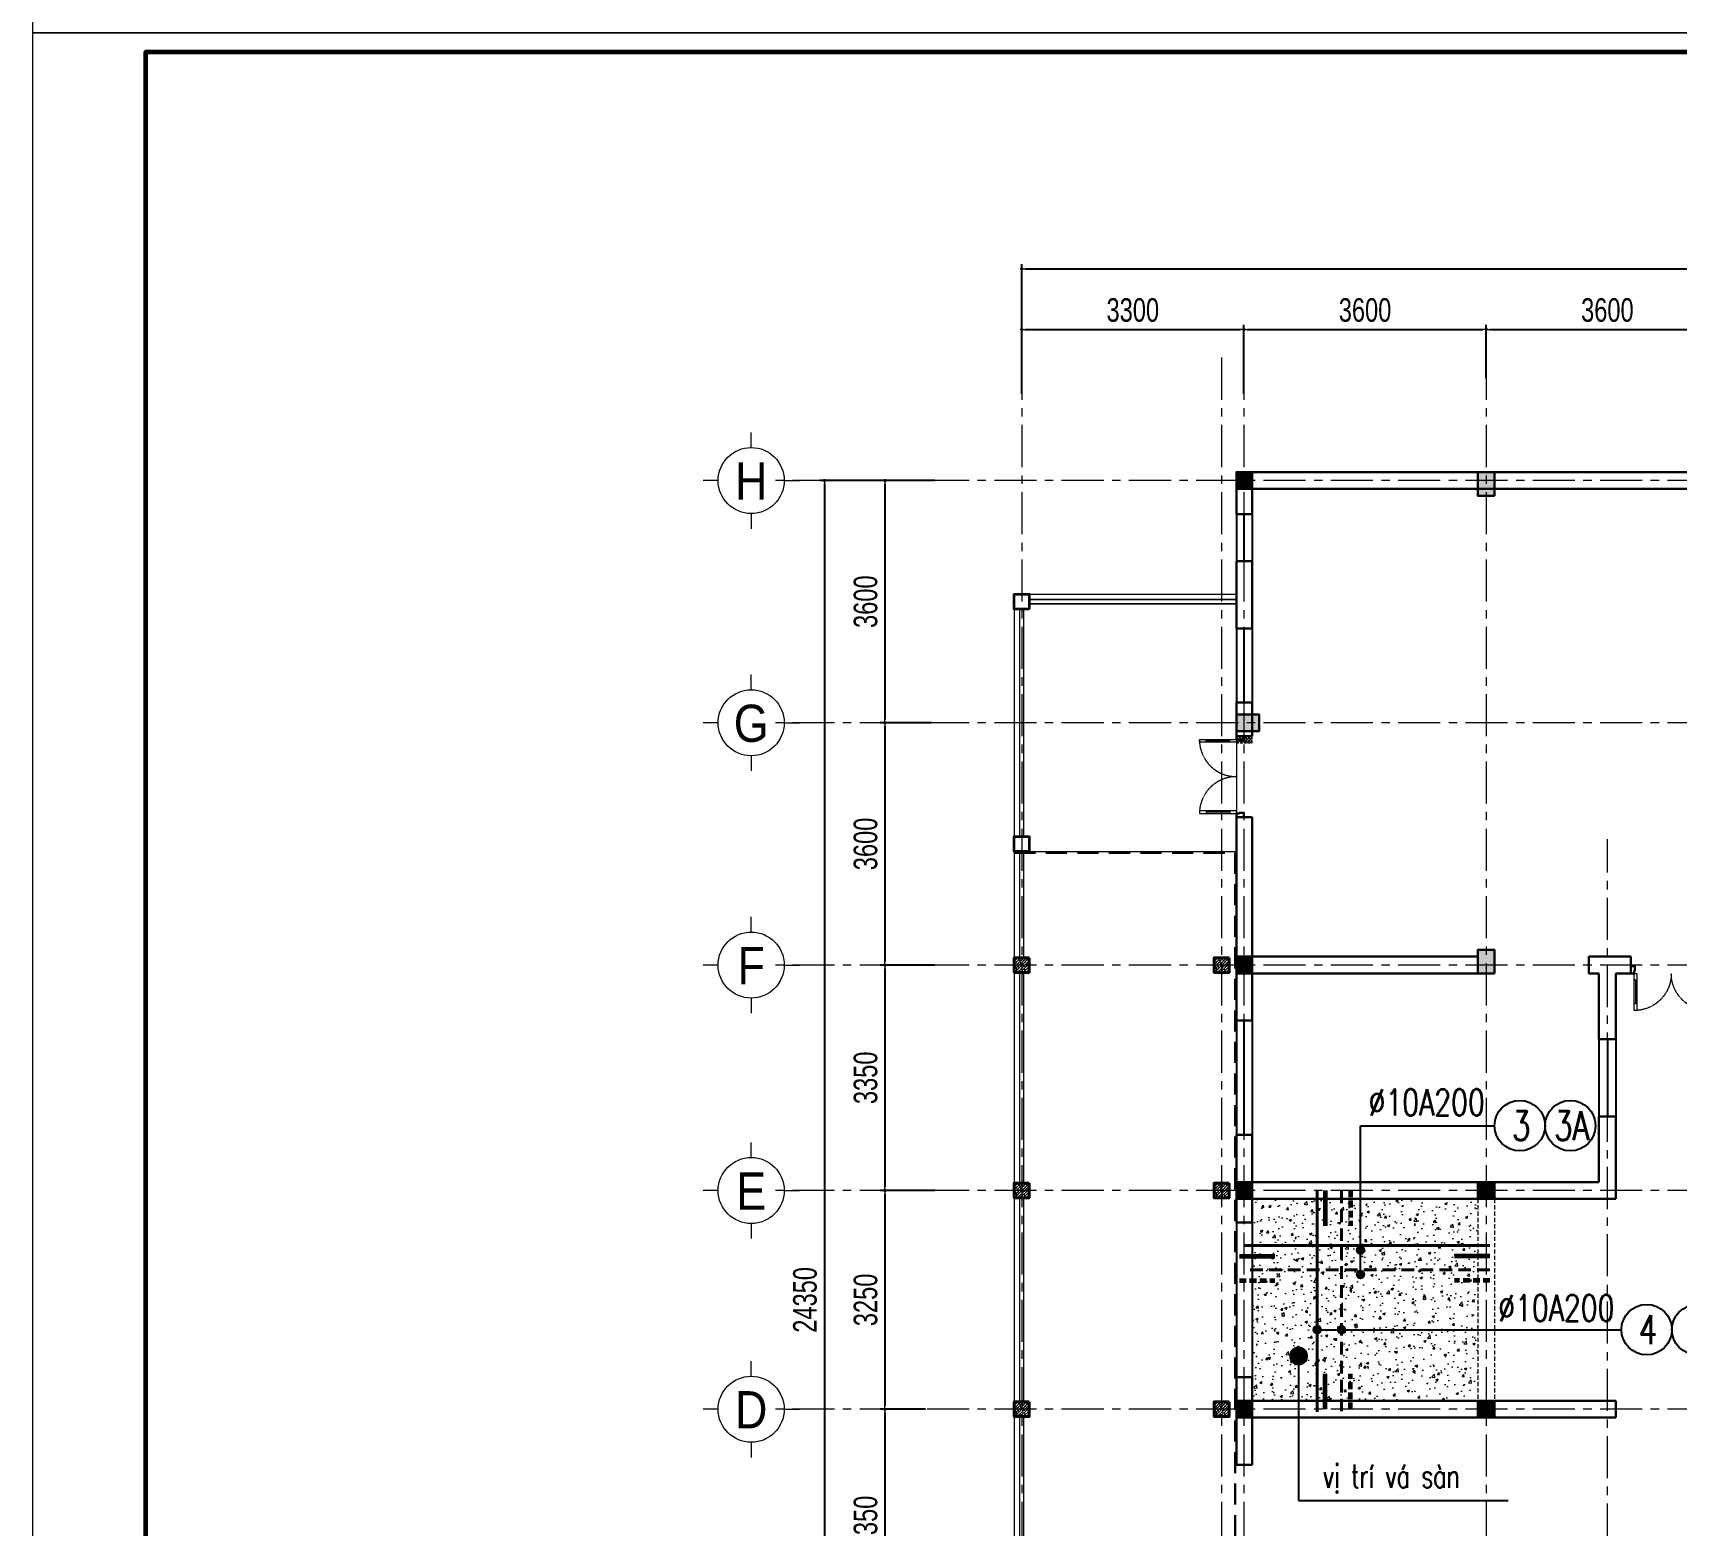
# Model space of a CAD drawing. Header units: millimetres. Extents: x -519517 to -431282, y -372679 to 113618.
# Drawn here: x -490082 to -465669, y -271613 to -249439 of the extents above; entities that cross this region are included whole.
import ezdxf
from ezdxf.enums import TextEntityAlignment as Align

# ---------------------------------------------------------------- set-up
doc = ezdxf.new("R2010")
doc.units = ezdxf.units.MM
doc.header["$LTSCALE"] = 5
for name, pattern in [('CENTER2', [28.575, 19.05, -3.175, 3.175, -3.175]), ('CENTERX2', [4, 2.5, -0.5, 0.5, -0.5]), ('DASHDOT', [1, 0.5, -0.25, 0, -0.25]), ('HIDDEN', [0.375, 0.25, -0.125]), ('HIDDEN2', [0.1875, 0.125, -0.0625])]:
    doc.linetypes.add(name, pattern=pattern)
doc.layers.get('0').update_dxf_attribs({"linetype": 'CENTER2'})
for name, color, linetype, lineweight in [('03', 252, 'Continuous', 30), ('BICO-4-NET CAT KT', 4, 'Continuous', 35), ('BICO-9-NÉT CỬA', 9, 'Continuous', 25), ('cat2', 22, 'Continuous', 30), ('Khungten_LCDI', 7, 'Continuous', 25), ('LC Dim', 8, 'Continuous', 18), ('LC Hatch', 252, 'Continuous', 9), ('LC ISO', 153, 'Continuous', 13), ('LC MANH DUT', 35, 'HIDDEN', 5), ('LC Net dam 1', 30, 'Continuous', 30), ('LC Net dam2', 6, 'Continuous', 40), ('LC Net dam3', 1, 'Continuous', 60), ('LC Net khuat', 4, 'HIDDEN', 13), ('LC Net manh', 9, 'Continuous', 5), ('LC Net thay', 7, 'Continuous', 25), ('LC Net truc', 79, 'DASHDOT', 13), ('LC Text1', 3, 'Continuous', 20), ('LC Text2', 7, 'Continuous', 25), ('manh1', 67, 'Continuous', 13), ('thay1', 63, 'Continuous', 18)]:
    doc.layers.add(name, color=color, linetype=linetype, lineweight=lineweight)
doc.styles.add('HOATBIF', font='hoatbif.shx', dxfattribs={"width": 0.75})
doc.styles.add('Khungten', font='VHAVAN.TTF', dxfattribs={"width": 0.9, "height": 5000})
doc.styles.add('LC 1', font='VHAVANB.TTF')
doc.styles.add('LC 3', font='vnsimli.shx', dxfattribs={"width": 0.75})
doc.styles.add('Title', font='VHBLACK.TTF')
doc.dimstyles.new('Copy of 1-110', dxfattribs={"dimscale": 110, "dimtxt": 2.5, "dimasz": 0.35, "dimexe": 0.5, "dimexo": 0, "dimgap": 0.8, "dimtad": 1, "dimdec": 0, "dimzin": 0, "dimdsep": 46, "dimtxsty": 'HOATBIF', "dimblk1": 'DOT', "dimblk2": 'DOT', "dimsah": 1, "dimcen": -1, "dimdle": 1, "dimclrd": 256, "dimclre": 256, "dimclrt": 4, "dimadec": 3, "dimazin": 2, "dimtfac": 0.333333, "dimtdec": 0, "dimtix": 1, "dimtmove": 2, "dimatfit": 3, "dimldrblk": 'DOT', "dimfxl": 1, "dimtvp": 0.833333, "dimtolj": 1, "dimtzin": 0, "dimarcsym": 0})

# ---------------------------------------------------------------- blocks, each defined once
blk = doc.blocks.new('lcdi fix')
at = {"layer": 'Defpoints', "lineweight": 0}
blk.add_lwpolyline([(-1200, -14850), (-1200, 14850), (40800, 14850), (40800, -14850)], close=True, dxfattribs=at)
at = {"layer": 'Khungten_LCDI', "color": 5, "lineweight": 60}
blk.add_lwpolyline([(0, -14650), (0, 14650), (40600, 14650), (40600, -14650)], close=True, dxfattribs=at)
at = {"color": 7, "style": 'Khungten', "width": 0.8}
for tag, p in [('REVISION', (39499, -10746)), ('NGAYHT', (39546, -11609))]:
    blk.add_attdef(tag, text='', height=200, dxfattribs=at).set_placement(p, align=Align.CENTER)
at = {"layer": 'LC Text1', "style": 'Title', "width": 3.882085}
for tag, p, p2 in [('TENBANVE1', (36913, -8886), (40339, -8886)), ('TENBANVE2', (36913, -9562), (40339, -9562))]:
    blk.add_attdef(tag, text='', height=250, dxfattribs=at).set_placement(p, p2, align=Align.FIT)
at = {"layer": 'LC Text1', "style": 'Title', "width": 0.7}
blk.add_attdef('SOBANVE', text='', height=250, dxfattribs=at).set_placement((39562, -13896), align=Align.CENTER)
blk = doc.blocks.new('DOT')
at = {"color": 0, "linetype": 'ByBlock'}
blk.add_line((-0.5, 0), (-1, 0), dxfattribs=at)
at = {"color": 0, "linetype": 'ByBlock', "const_width": 0.5}
blk.add_lwpolyline([(-0.25, 0, 1), (0.25, 0, 1)], format="xyb", close=True, dxfattribs=at)
blk = doc.blocks.new('*D280')
at = {"layer": 'Defpoints', "color": 0, "transparency": 16777216}
for p in [(-476739, -256091), (-477423, -259691), (-476739, -259691)]:
    blk.add_point(p, dxfattribs=at)
at = {"layer": 'LC Dim', "lineweight": -2, "transparency": 16777216}
for p, q in [((-476739, -256091), (-477493, -256091)), ((-477423, -256140), (-477423, -259642)), ((-476739, -259691), (-477493, -259691))]:
    blk.add_line(p, q, dxfattribs=at)
at = {"layer": 'LC Dim', "lineweight": -2, "transparency": 16777216, "xscale": 49, "yscale": 49, "zscale": 49}
for p, rotation in [((-477423, -256091), 90), ((-477423, -259691), 270)]:
    blk.add_blockref('DOT', p, dxfattribs=dict(at, rotation=rotation))
at = {"layer": 'LC Dim', "color": 4, "transparency": 16777216, "insert": (-477710, -257891), "char_height": 350, "attachment_point": 5, "rotation": 90, "style": 'HOATBIF'}
blk.add_mtext('\\A1;3600', dxfattribs=at)
blk = doc.blocks.new('_Dot')
at = {"color": 0, "linetype": 'ByBlock', "lineweight": -2}
blk.add_line((-0.5, 0), (-1, 0), dxfattribs=at)
at = {"color": 0, "linetype": 'ByBlock', "const_width": 0.5}
blk.add_lwpolyline([(-0.25, 0, 1), (0.25, 0, 1)], format="xyb", close=True, dxfattribs=at)
blk = doc.blocks.new('*D281')
at = {"layer": 'Defpoints', "color": 0, "transparency": 16777216}
for p in [(-476739, -259691), (-477423, -263291), (-476684, -263291)]:
    blk.add_point(p, dxfattribs=at)
at = {"layer": 'LC Dim', "lineweight": -2, "transparency": 16777216}
for p, q in [((-476739, -259691), (-477493, -259691)), ((-477423, -259740), (-477423, -263242)), ((-476684, -263291), (-477493, -263291))]:
    blk.add_line(p, q, dxfattribs=at)
at = {"layer": 'LC Dim', "lineweight": -2, "transparency": 16777216, "xscale": 49, "yscale": 49, "zscale": 49}
for p, rotation in [((-477423, -259691), 90), ((-477423, -263291), 270)]:
    blk.add_blockref('DOT', p, dxfattribs=dict(at, rotation=rotation))
at = {"layer": 'LC Dim', "color": 4, "transparency": 16777216, "insert": (-477710, -261491), "char_height": 350, "attachment_point": 5, "rotation": 90, "style": 'HOATBIF'}
blk.add_mtext('\\A1;3600', dxfattribs=at)
blk = doc.blocks.new('*D282')
at = {"layer": 'Defpoints', "color": 0, "transparency": 16777216}
for p in [(-476684, -263291), (-477423, -266641), (-476684, -266641)]:
    blk.add_point(p, dxfattribs=at)
at = {"layer": 'LC Dim', "lineweight": -2, "transparency": 16777216}
for p, q in [((-476684, -263291), (-477493, -263291)), ((-477423, -263340), (-477423, -266592)), ((-476684, -266641), (-477493, -266641))]:
    blk.add_line(p, q, dxfattribs=at)
at = {"layer": 'LC Dim', "lineweight": -2, "transparency": 16777216, "xscale": 49, "yscale": 49, "zscale": 49}
for p, rotation in [((-477423, -263291), 90), ((-477423, -266641), 270)]:
    blk.add_blockref('DOT', p, dxfattribs=dict(at, rotation=rotation))
at = {"layer": 'LC Dim', "color": 4, "transparency": 16777216, "insert": (-477710, -264966), "char_height": 350, "attachment_point": 5, "rotation": 90, "style": 'HOATBIF'}
blk.add_mtext('\\A1;3350', dxfattribs=at)
blk = doc.blocks.new('*D283')
at = {"layer": 'Defpoints', "color": 0, "transparency": 16777216}
for p in [(-476684, -266641), (-477423, -269891), (-476821, -269891)]:
    blk.add_point(p, dxfattribs=at)
at = {"layer": 'LC Dim', "lineweight": -2, "transparency": 16777216}
for p, q in [((-476684, -266641), (-477493, -266641)), ((-477423, -266690), (-477423, -269842)), ((-476821, -269891), (-477493, -269891))]:
    blk.add_line(p, q, dxfattribs=at)
at = {"layer": 'LC Dim', "lineweight": -2, "transparency": 16777216, "xscale": 49, "yscale": 49, "zscale": 49}
for p, rotation in [((-477423, -266641), 90), ((-477423, -269891), 270)]:
    blk.add_blockref('DOT', p, dxfattribs=dict(at, rotation=rotation))
at = {"layer": 'LC Dim', "color": 4, "transparency": 16777216, "insert": (-477710, -268266), "char_height": 350, "attachment_point": 5, "rotation": 90, "style": 'HOATBIF'}
blk.add_mtext('\\A1;3250', dxfattribs=at)
blk = doc.blocks.new('*D284')
at = {"layer": 'Defpoints', "color": 0, "transparency": 16777216}
for p in [(-476821, -269891), (-477423, -273241), (-476821, -273241)]:
    blk.add_point(p, dxfattribs=at)
at = {"layer": 'LC Dim', "lineweight": -2, "transparency": 16777216}
for p, q in [((-476821, -269891), (-477493, -269891)), ((-477423, -269940), (-477423, -273192)), ((-476821, -273241), (-477493, -273241))]:
    blk.add_line(p, q, dxfattribs=at)
at = {"layer": 'LC Dim', "lineweight": -2, "transparency": 16777216, "xscale": 49, "yscale": 49, "zscale": 49}
for p, rotation in [((-477423, -269891), 90), ((-477423, -273241), 270)]:
    blk.add_blockref('DOT', p, dxfattribs=dict(at, rotation=rotation))
at = {"layer": 'LC Dim', "color": 4, "transparency": 16777216, "insert": (-477710, -271566), "char_height": 350, "attachment_point": 5, "rotation": 90, "style": 'HOATBIF'}
blk.add_mtext('\\A1;3350', dxfattribs=at)
blk = doc.blocks.new('*D287')
at = {"layer": 'Defpoints', "color": 0, "transparency": 16777216}
for p in [(-476684, -256091), (-478323, -280441), (-476684, -280441)]:
    blk.add_point(p, dxfattribs=at)
at = {"layer": 'LC Dim', "lineweight": -2, "transparency": 16777216}
for p, q in [((-476684, -256091), (-478393, -256091)), ((-478323, -256140), (-478323, -280392)), ((-476684, -280441), (-478393, -280441))]:
    blk.add_line(p, q, dxfattribs=at)
at = {"layer": 'LC Dim', "lineweight": -2, "transparency": 16777216, "xscale": 49, "yscale": 49, "zscale": 49}
for p, rotation in [((-478323, -256091), 90), ((-478323, -280441), 270)]:
    blk.add_blockref('DOT', p, dxfattribs=dict(at, rotation=rotation))
at = {"layer": 'LC Dim', "color": 4, "transparency": 16777216, "insert": (-478610, -268266), "char_height": 350, "attachment_point": 5, "rotation": 90, "style": 'HOATBIF'}
blk.add_mtext('\\A1;24350', dxfattribs=at)
blk = doc.blocks.new('TTRUC')
at = {"layer": 'LC ISO'}
for p, q in [((0, 6.95), (0, 10.13)), ((-6.95, 0), (-10.13, 0)), ((6.95, 0), (10.13, 0)), ((0, -6.95), (0, -10.13))]:
    blk.add_line(p, q, dxfattribs=at)
at = {"layer": 'LC Net manh'}
blk.add_circle((0, 0), 6.95, dxfattribs=at)
blk = doc.blocks.new('*D288')
at = {"layer": 'Defpoints', "color": 0, "transparency": 16777216}
for p in [(-472091, -253846), (-475391, -254801), (-472091, -254801)]:
    blk.add_point(p, dxfattribs=at)
at = {"layer": 'LC Dim', "lineweight": -2, "transparency": 16777216}
for p, q in [((-475391, -254801), (-475391, -253776)), ((-475342, -253846), (-472140, -253846)), ((-472091, -254801), (-472091, -253776))]:
    blk.add_line(p, q, dxfattribs=at)
at = {"layer": 'LC Dim', "lineweight": -2, "transparency": 16777216, "xscale": 49, "yscale": 49, "zscale": 49, "rotation": 180}
blk.add_blockref('DOT', (-475391, -253846), dxfattribs=at)
at = {"layer": 'LC Dim', "lineweight": -2, "transparency": 16777216, "xscale": 49, "yscale": 49, "zscale": 49}
blk.add_blockref('DOT', (-472091, -253846), dxfattribs=at)
at = {"layer": 'LC Dim', "color": 4, "transparency": 16777216, "insert": (-473741, -253559), "char_height": 350, "attachment_point": 5, "style": 'HOATBIF'}
blk.add_mtext('\\A1;3300', dxfattribs=at)
blk = doc.blocks.new('*D289')
at = {"layer": 'Defpoints', "color": 0, "transparency": 16777216}
for p in [(-468491, -253846), (-468491, -254576), (-472091, -254801)]:
    blk.add_point(p, dxfattribs=at)
at = {"layer": 'LC Dim', "lineweight": -2, "transparency": 16777216}
for p, q in [((-472091, -254801), (-472091, -253776)), ((-472042, -253846), (-468540, -253846)), ((-468491, -254576), (-468491, -253776))]:
    blk.add_line(p, q, dxfattribs=at)
at = {"layer": 'LC Dim', "lineweight": -2, "transparency": 16777216, "xscale": 49, "yscale": 49, "zscale": 49, "rotation": 180}
blk.add_blockref('DOT', (-472091, -253846), dxfattribs=at)
at = {"layer": 'LC Dim', "lineweight": -2, "transparency": 16777216, "xscale": 49, "yscale": 49, "zscale": 49}
blk.add_blockref('DOT', (-468491, -253846), dxfattribs=at)
at = {"layer": 'LC Dim', "color": 4, "transparency": 16777216, "insert": (-470291, -253559), "char_height": 350, "attachment_point": 5, "style": 'HOATBIF'}
blk.add_mtext('\\A1;3600', dxfattribs=at)
blk = doc.blocks.new('*D290')
at = {"layer": 'Defpoints', "color": 0, "transparency": 16777216}
for p in [(-464891, -253846), (-468491, -254576), (-464891, -254576)]:
    blk.add_point(p, dxfattribs=at)
at = {"layer": 'LC Dim', "lineweight": -2, "transparency": 16777216}
for p, q in [((-468491, -254576), (-468491, -253776)), ((-468442, -253846), (-464940, -253846)), ((-464891, -254576), (-464891, -253776))]:
    blk.add_line(p, q, dxfattribs=at)
at = {"layer": 'LC Dim', "lineweight": -2, "transparency": 16777216, "xscale": 49, "yscale": 49, "zscale": 49, "rotation": 180}
blk.add_blockref('DOT', (-468491, -253846), dxfattribs=at)
at = {"layer": 'LC Dim', "lineweight": -2, "transparency": 16777216, "xscale": 49, "yscale": 49, "zscale": 49}
blk.add_blockref('DOT', (-464891, -253846), dxfattribs=at)
at = {"layer": 'LC Dim', "color": 4, "transparency": 16777216, "insert": (-466691, -253559), "char_height": 350, "attachment_point": 5, "style": 'HOATBIF'}
blk.add_mtext('\\A1;3600', dxfattribs=at)
blk = doc.blocks.new('*D295')
at = {"layer": 'Defpoints', "color": 0, "transparency": 16777216}
for p in [(-449791, -252946), (-475391, -254576), (-449791, -254576)]:
    blk.add_point(p, dxfattribs=at)
at = {"layer": 'LC Dim', "lineweight": -2, "transparency": 16777216}
for p, q in [((-475391, -254576), (-475391, -252876)), ((-449791, -254576), (-449791, -252876)), ((-475342, -252946), (-449840, -252946))]:
    blk.add_line(p, q, dxfattribs=at)
at = {"layer": 'LC Dim', "lineweight": -2, "transparency": 16777216, "xscale": 49, "yscale": 49, "zscale": 49, "rotation": 180}
blk.add_blockref('DOT', (-475391, -252946), dxfattribs=at)
at = {"layer": 'LC Dim', "lineweight": -2, "transparency": 16777216, "xscale": 49, "yscale": 49, "zscale": 49}
blk.add_blockref('DOT', (-449791, -252946), dxfattribs=at)
at = {"layer": 'LC Dim', "color": 4, "transparency": 16777216, "insert": (-462591, -252659), "char_height": 350, "attachment_point": 5, "style": 'HOATBIF'}
blk.add_mtext('\\A1;25600', dxfattribs=at)
blk = doc.blocks.new('*U158')
for p, q in [((100, -90), (100, -50)), ((100, -70), (450, -70)), ((450, -90), (450, -50)), ((100, -1110), (100, -1150)), ((100, -1130), (450, -1130)), ((450, -1110), (450, -1150))]:
    blk.add_line(p, q)
for points in [[(0, -50), (0, -90), (550, -90), (550, -50)], [(0, -1150), (0, -1110), (550, -1110), (550, -1150)]]:
    blk.add_lwpolyline(points, close=True)
at = {"linetype": 'HIDDEN2'}
for centre, start, end in [((0, -50), 270, 360), ((0, -1150), 0, 90)]:
    blk.add_arc(centre, 550, start, end, dxfattribs=at)
at = {"layer": '03'}
for points in [[(-110, 0), (-110, -60), (-40, -60), (-40, -50), (0, -50), (0, 0)], [(-110, -1200), (-110, -1140), (-40, -1140), (-40, -1150), (0, -1150), (0, -1200)]]:
    blk.add_lwpolyline(points, close=True, dxfattribs=at)

msp = doc.modelspace()

# ---------------------------------------------------------------- hatches: boundary and pattern name
at = {"layer": 'LC Hatch'}
for points in [[(-471966.3, -256215.8), (-472201.3, -256215.8), (-472201.3, -255965.8), (-471966.3, -255965.8)], [(-468366.3, -256315.8), (-468616.3, -256315.8), (-468616.3, -255965.8), (-468366.3, -255965.8)], [(-472201.3, -259815.8), (-472201.3, -259565.8), (-471866.3, -259565.8), (-471866.3, -259815.8)], [(-468366.3, -263415.8), (-468616.3, -263415.8), (-468616.3, -263065.8), (-468366.3, -263065.8)], [(-471966.3, -263415.8), (-472201.3, -263415.8), (-472201.3, -263165.8), (-471966.3, -263165.8)], [(-471966.3, -266765.8), (-472201.3, -266765.8), (-472201.3, -266515.8), (-471966.3, -266515.8)], [(-468366.3, -266765.8), (-468616.3, -266765.8), (-468616.3, -266515.8), (-468366.3, -266515.8)], [(-471966.3, -270015.8), (-472201.3, -270015.8), (-472201.3, -269765.8), (-471966.3, -269765.8)], [(-468366.3, -270015.8), (-468616.3, -270015.8), (-468616.3, -269765.8), (-468366.3, -269765.8)]]:
    msp.add_hatch(color=256, dxfattribs=at).paths.add_polyline_path(points)
h = msp.add_hatch(dxfattribs=at)
h.set_pattern_fill('ANSI37', color=256, scale=10, angle=-90)
h.set_pattern_definition([(315, (-499563.386, -726372.096), (22.4506403, 22.4506403), []), (45, (-499563.386, -726372.096), (-22.4506403, 22.4506403), [])])
h.paths.add_polyline_path([(-472201.3, -259890.8), (-472201.3, -259990.8), (-471966.3, -259990.8), (-471966.3, -259890.8)])
h = msp.add_hatch(dxfattribs=at)
h.set_pattern_fill('BETONG', color=256, scale=20, pattern_type=2)
h.set_pattern_definition([(0, (-24359.99, -303731.18), (0, 103.923048), [2.5, -57.5]), (0, (-24359.99, -303726.85), (0, 103.923048), [2.5, -57.5]), (120, (-24359.99, -303731.18), (-90, -51.961524), [2.5, -57.5]), (120, (-24356.24, -303729.01), (-90, -51.961524), [2.5, -57.5]), (0, (-24329.99, -303679.22), (0, 103.923048), [2.5, -57.5]), (0, (-24329.99, -303674.89), (0, 103.923048), [2.5, -57.5]), (120, (-24329.99, -303679.22), (-90, -51.961524), [2.5, -57.5]), (120, (-24326.24, -303677.05), (-90, -51.961524), [2.5, -57.5]), (60, (-24357.49, -303731.18), (-90, 51.961524), [2.5, -57.5]), (60, (-24361.24, -303729.01), (-90, 51.961524), [2.5, -57.5]), (60, (-24327.49, -303783.14), (-90, 51.961524), [2.5, -57.5]), (60, (-24331.24, -303780.98), (-90, 51.961524), [2.5, -57.5]), (45, (-24359.988, -303731.18), (-21.2132034, 21.2132034), []), (50, (-24359.99, -303731.18), (143.452037, -12.550427), [15, -165]), (355, (-24359.99, -303731.18), (-27.750267, 150.438427), [12, -132]), (100.4514, (-24348.03, -303732.22), (115.701876, 137.88791), [12.74804, -140.228422]), (46.1842, (-24359.99, -303691.18), (213.44821, -33.1038), [22.5, -247.5]), (96.6356, (-24342.2, -303693.94), (186.93254, 194.82357), [19.12206, -210.3426]), (351.1842, (-24359.99, -303691.18), (186.93239, 194.82372), [18, -198]), (21, (-24339.99, -303701.18), (119.38141, -80.523778), [15, -165]), (326, (-24339.99, -303701.18), (48.663066, 145.03001), [12, -132]), (71.4514, (-24330.04, -303707.89), (168.044526, 64.5061), [12.74804, -140.228422]), (37.5, (-24359.99, -303731.18), (2.431971, 66.578771), [0, -130.4, 0, -134, 0, -132.5]), (7.5, (-24359.99, -303731.18), (52.613907, 78.882342), [0, -76.4, 0, -127.4, 0, -50.5]), (327.5, (-24404.59, -303731.18), (106.764487, -4.5109743), [0, -50, 0, -156, 0, -207]), (317.5, (-24424.59, -303731.18), (116.637234, 20.020996), [0, -65, 0, -103.6, 0, -147])])
h.paths.add_polyline_path([(-475281.3, -263180.8), (-475501.3, -263180.8), (-475501.3, -263400.8), (-475281.3, -263400.8)])
h = msp.add_hatch(dxfattribs=at)
h.set_pattern_fill('BETONG', color=256, scale=20, pattern_type=2)
h.set_pattern_definition([(0, (-21389.99, -303731.18), (0, 103.923048), [2.5, -57.5]), (0, (-21389.99, -303726.85), (0, 103.923048), [2.5, -57.5]), (120, (-21389.99, -303731.18), (-90, -51.961524), [2.5, -57.5]), (120, (-21386.24, -303729.01), (-90, -51.961524), [2.5, -57.5]), (0, (-21359.99, -303679.22), (0, 103.923048), [2.5, -57.5]), (0, (-21359.99, -303674.89), (0, 103.923048), [2.5, -57.5]), (120, (-21359.99, -303679.22), (-90, -51.961524), [2.5, -57.5]), (120, (-21356.24, -303677.05), (-90, -51.961524), [2.5, -57.5]), (60, (-21387.49, -303731.18), (-90, 51.961524), [2.5, -57.5]), (60, (-21391.24, -303729.01), (-90, 51.961524), [2.5, -57.5]), (60, (-21357.49, -303783.14), (-90, 51.961524), [2.5, -57.5]), (60, (-21361.24, -303780.98), (-90, 51.961524), [2.5, -57.5]), (45, (-21389.988, -303731.18), (-21.2132034, 21.2132034), []), (50, (-21389.99, -303731.18), (143.452037, -12.550427), [15, -165]), (355, (-21389.99, -303731.18), (-27.750267, 150.438427), [12, -132]), (100.4514, (-21378.03, -303732.22), (115.701876, 137.88791), [12.74804, -140.228422]), (46.1842, (-21389.99, -303691.18), (213.44821, -33.1038), [22.5, -247.5]), (96.6356, (-21372.2, -303693.94), (186.93254, 194.82357), [19.12206, -210.3426]), (351.1842, (-21389.99, -303691.18), (186.93239, 194.82372), [18, -198]), (21, (-21369.99, -303701.18), (119.38141, -80.523778), [15, -165]), (326, (-21369.99, -303701.18), (48.663066, 145.03001), [12, -132]), (71.4514, (-21360.04, -303707.89), (168.044526, 64.5061), [12.74804, -140.228422]), (37.5, (-21389.99, -303731.18), (2.431971, 66.578771), [0, -130.4, 0, -134, 0, -132.5]), (7.5, (-21389.99, -303731.18), (52.613907, 78.882342), [0, -76.4, 0, -127.4, 0, -50.5]), (327.5, (-21434.59, -303731.18), (106.764487, -4.5109743), [0, -50, 0, -156, 0, -207]), (317.5, (-21454.59, -303731.18), (116.637234, 20.020996), [0, -65, 0, -103.6, 0, -147])])
h.paths.add_polyline_path([(-472311.3, -263180.8), (-472531.3, -263180.8), (-472531.3, -263400.8), (-472311.3, -263400.8)])
h = msp.add_hatch(dxfattribs=at)
h.set_pattern_fill('BETONG', color=256, scale=20, pattern_type=2)
h.set_pattern_definition([(0, (-24359.99, -307081.18), (0, 103.923048), [2.5, -57.5]), (0, (-24359.99, -307076.85), (0, 103.923048), [2.5, -57.5]), (120, (-24359.99, -307081.18), (-90, -51.961524), [2.5, -57.5]), (120, (-24356.24, -307079.01), (-90, -51.961524), [2.5, -57.5]), (0, (-24329.99, -307029.22), (0, 103.923048), [2.5, -57.5]), (0, (-24329.99, -307024.89), (0, 103.923048), [2.5, -57.5]), (120, (-24329.99, -307029.22), (-90, -51.961524), [2.5, -57.5]), (120, (-24326.24, -307027.05), (-90, -51.961524), [2.5, -57.5]), (60, (-24357.49, -307081.18), (-90, 51.961524), [2.5, -57.5]), (60, (-24361.24, -307079.01), (-90, 51.961524), [2.5, -57.5]), (60, (-24327.49, -307133.14), (-90, 51.961524), [2.5, -57.5]), (60, (-24331.24, -307130.98), (-90, 51.961524), [2.5, -57.5]), (45, (-24359.988, -307081.18), (-21.2132034, 21.2132034), []), (50, (-24359.99, -307081.18), (143.452037, -12.550427), [15, -165]), (355, (-24359.99, -307081.18), (-27.750267, 150.438427), [12, -132]), (100.4514, (-24348.03, -307082.22), (115.701876, 137.88791), [12.74804, -140.228422]), (46.1842, (-24359.99, -307041.18), (213.44821, -33.1038), [22.5, -247.5]), (96.6356, (-24342.2, -307043.94), (186.93254, 194.82357), [19.12206, -210.3426]), (351.1842, (-24359.99, -307041.18), (186.93239, 194.82372), [18, -198]), (21, (-24339.99, -307051.18), (119.38141, -80.523778), [15, -165]), (326, (-24339.99, -307051.18), (48.663066, 145.03001), [12, -132]), (71.4514, (-24330.04, -307057.89), (168.044526, 64.5061), [12.74804, -140.228422]), (37.5, (-24359.99, -307081.18), (2.431971, 66.578771), [0, -130.4, 0, -134, 0, -132.5]), (7.5, (-24359.99, -307081.18), (52.613907, 78.882342), [0, -76.4, 0, -127.4, 0, -50.5]), (327.5, (-24404.59, -307081.18), (106.764487, -4.5109743), [0, -50, 0, -156, 0, -207]), (317.5, (-24424.59, -307081.18), (116.637234, 20.020996), [0, -65, 0, -103.6, 0, -147])])
h.paths.add_polyline_path([(-475281.3, -266530.8), (-475501.3, -266530.8), (-475501.3, -266750.8), (-475281.3, -266750.8)])
h = msp.add_hatch(dxfattribs=at)
h.set_pattern_fill('BETONG', color=256, scale=20, pattern_type=2)
h.set_pattern_definition([(0, (-21389.99, -307081.18), (0, 103.923048), [2.5, -57.5]), (0, (-21389.99, -307076.85), (0, 103.923048), [2.5, -57.5]), (120, (-21389.99, -307081.18), (-90, -51.961524), [2.5, -57.5]), (120, (-21386.24, -307079.01), (-90, -51.961524), [2.5, -57.5]), (0, (-21359.99, -307029.22), (0, 103.923048), [2.5, -57.5]), (0, (-21359.99, -307024.89), (0, 103.923048), [2.5, -57.5]), (120, (-21359.99, -307029.22), (-90, -51.961524), [2.5, -57.5]), (120, (-21356.24, -307027.05), (-90, -51.961524), [2.5, -57.5]), (60, (-21387.49, -307081.18), (-90, 51.961524), [2.5, -57.5]), (60, (-21391.24, -307079.01), (-90, 51.961524), [2.5, -57.5]), (60, (-21357.49, -307133.14), (-90, 51.961524), [2.5, -57.5]), (60, (-21361.24, -307130.98), (-90, 51.961524), [2.5, -57.5]), (45, (-21389.988, -307081.18), (-21.2132034, 21.2132034), []), (50, (-21389.99, -307081.18), (143.452037, -12.550427), [15, -165]), (355, (-21389.99, -307081.18), (-27.750267, 150.438427), [12, -132]), (100.4514, (-21378.03, -307082.22), (115.701876, 137.88791), [12.74804, -140.228422]), (46.1842, (-21389.99, -307041.18), (213.44821, -33.1038), [22.5, -247.5]), (96.6356, (-21372.2, -307043.94), (186.93254, 194.82357), [19.12206, -210.3426]), (351.1842, (-21389.99, -307041.18), (186.93239, 194.82372), [18, -198]), (21, (-21369.99, -307051.18), (119.38141, -80.523778), [15, -165]), (326, (-21369.99, -307051.18), (48.663066, 145.03001), [12, -132]), (71.4514, (-21360.04, -307057.89), (168.044526, 64.5061), [12.74804, -140.228422]), (37.5, (-21389.99, -307081.18), (2.431971, 66.578771), [0, -130.4, 0, -134, 0, -132.5]), (7.5, (-21389.99, -307081.18), (52.613907, 78.882342), [0, -76.4, 0, -127.4, 0, -50.5]), (327.5, (-21434.59, -307081.18), (106.764487, -4.5109743), [0, -50, 0, -156, 0, -207]), (317.5, (-21454.59, -307081.18), (116.637234, 20.020996), [0, -65, 0, -103.6, 0, -147])])
h.paths.add_polyline_path([(-472311.3, -266530.8), (-472531.3, -266530.8), (-472531.3, -266750.8), (-472311.3, -266750.8)])
h = msp.add_hatch(dxfattribs=at)
h.set_pattern_fill('AR-CONC', color=256, scale=2)
h.set_pattern_definition([(50, (-66359.94, -268903.76), (364.36934, -31.87817), [38.1, -419.1]), (355, (-66359.94, -268903.76), (-70.48684, 382.1137), [30.48, -335.28117]), (100.45144, (-66329.58, -268906.42), (293.8825, 350.2355), [32.38002, -356.1805]), (46.1842, (-66359.94, -268802.16), (542.1581, -84.08466), [57.15, -628.65]), (96.63556, (-66314.76, -268809.17), (474.8083, 494.85225), [48.57005, -534.2712]), (351.18415, (-66359.94, -268802.16), (474.8083, 494.85225), [45.7199, -502.9195]), (21, (-66309.14, -268827.56), (303.22878, -204.5304), [38.1, -419.1]), (326, (-66309.14, -268827.56), (123.60406, 368.37593), [30.48, -335.28]), (71.451445, (-66283.87, -268844.6), (426.83284, 163.84554), [32.38002, -356.17988]), (37.5, (-66359.94, -268903.76), (6.177207, 169.110078), [0, -331.216, 0, -340.36, 0, -336.55]), (7.5, (-66359.94, -268903.76), (133.639325, 200.36115), [0, -194.056, 0, -323.596, 0, -128.27]), (327.5, (-66473.23, -268903.76), (271.18119, -11.45749), [0, -127, 0, -396.24, 0, -525.78]), (317.5, (-66524.03, -268903.76), (296.25836, 50.85298), [0, -165.1, 0, -263.144, 0, -373.38])])
h.paths.add_polyline_path([(-471966.3, -266765.8), (-471966.3, -267115.8), (-471966.3, -269415.8), (-471966.3, -269765.8), (-468616.3, -269765.8), (-468616.3, -266765.8)])
h = msp.add_hatch(dxfattribs=at)
h.set_pattern_fill('BETONG', color=256, scale=20, pattern_type=2)
h.set_pattern_definition([(0, (-24359.99, -310331.18), (0, 103.923048), [2.5, -57.5]), (0, (-24359.99, -310326.85), (0, 103.923048), [2.5, -57.5]), (120, (-24359.99, -310331.18), (-90, -51.961524), [2.5, -57.5]), (120, (-24356.24, -310329.01), (-90, -51.961524), [2.5, -57.5]), (0, (-24329.99, -310279.22), (0, 103.923048), [2.5, -57.5]), (0, (-24329.99, -310274.89), (0, 103.923048), [2.5, -57.5]), (120, (-24329.99, -310279.22), (-90, -51.961524), [2.5, -57.5]), (120, (-24326.24, -310277.05), (-90, -51.961524), [2.5, -57.5]), (60, (-24357.49, -310331.18), (-90, 51.961524), [2.5, -57.5]), (60, (-24361.24, -310329.01), (-90, 51.961524), [2.5, -57.5]), (60, (-24327.49, -310383.14), (-90, 51.961524), [2.5, -57.5]), (60, (-24331.24, -310380.98), (-90, 51.961524), [2.5, -57.5]), (45, (-24359.988, -310331.18), (-21.2132034, 21.2132034), []), (50, (-24359.99, -310331.18), (143.452037, -12.550427), [15, -165]), (355, (-24359.99, -310331.18), (-27.750267, 150.438427), [12, -132]), (100.4514, (-24348.03, -310332.22), (115.701876, 137.88791), [12.74804, -140.228422]), (46.1842, (-24359.99, -310291.18), (213.44821, -33.1038), [22.5, -247.5]), (96.6356, (-24342.2, -310293.94), (186.93254, 194.82357), [19.12206, -210.3426]), (351.1842, (-24359.99, -310291.18), (186.93239, 194.82372), [18, -198]), (21, (-24339.99, -310301.18), (119.38141, -80.523778), [15, -165]), (326, (-24339.99, -310301.18), (48.663066, 145.03001), [12, -132]), (71.4514, (-24330.04, -310307.89), (168.044526, 64.5061), [12.74804, -140.228422]), (37.5, (-24359.99, -310331.18), (2.431971, 66.578771), [0, -130.4, 0, -134, 0, -132.5]), (7.5, (-24359.99, -310331.18), (52.613907, 78.882342), [0, -76.4, 0, -127.4, 0, -50.5]), (327.5, (-24404.59, -310331.18), (106.764487, -4.5109743), [0, -50, 0, -156, 0, -207]), (317.5, (-24424.59, -310331.18), (116.637234, 20.020996), [0, -65, 0, -103.6, 0, -147])])
h.paths.add_polyline_path([(-475281.3, -269780.8), (-475501.3, -269780.8), (-475501.3, -270000.8), (-475281.3, -270000.8)])
h = msp.add_hatch(dxfattribs=at)
h.set_pattern_fill('BETONG', color=256, scale=20, pattern_type=2)
h.set_pattern_definition([(0, (-21389.99, -310331.18), (0, 103.923048), [2.5, -57.5]), (0, (-21389.99, -310326.85), (0, 103.923048), [2.5, -57.5]), (120, (-21389.99, -310331.18), (-90, -51.961524), [2.5, -57.5]), (120, (-21386.24, -310329.01), (-90, -51.961524), [2.5, -57.5]), (0, (-21359.99, -310279.22), (0, 103.923048), [2.5, -57.5]), (0, (-21359.99, -310274.89), (0, 103.923048), [2.5, -57.5]), (120, (-21359.99, -310279.22), (-90, -51.961524), [2.5, -57.5]), (120, (-21356.24, -310277.05), (-90, -51.961524), [2.5, -57.5]), (60, (-21387.49, -310331.18), (-90, 51.961524), [2.5, -57.5]), (60, (-21391.24, -310329.01), (-90, 51.961524), [2.5, -57.5]), (60, (-21357.49, -310383.14), (-90, 51.961524), [2.5, -57.5]), (60, (-21361.24, -310380.98), (-90, 51.961524), [2.5, -57.5]), (45, (-21389.988, -310331.18), (-21.2132034, 21.2132034), []), (50, (-21389.99, -310331.18), (143.452037, -12.550427), [15, -165]), (355, (-21389.99, -310331.18), (-27.750267, 150.438427), [12, -132]), (100.4514, (-21378.03, -310332.22), (115.701876, 137.88791), [12.74804, -140.228422]), (46.1842, (-21389.99, -310291.18), (213.44821, -33.1038), [22.5, -247.5]), (96.6356, (-21372.2, -310293.94), (186.93254, 194.82357), [19.12206, -210.3426]), (351.1842, (-21389.99, -310291.18), (186.93239, 194.82372), [18, -198]), (21, (-21369.99, -310301.18), (119.38141, -80.523778), [15, -165]), (326, (-21369.99, -310301.18), (48.663066, 145.03001), [12, -132]), (71.4514, (-21360.04, -310307.89), (168.044526, 64.5061), [12.74804, -140.228422]), (37.5, (-21389.99, -310331.18), (2.431971, 66.578771), [0, -130.4, 0, -134, 0, -132.5]), (7.5, (-21389.99, -310331.18), (52.613907, 78.882342), [0, -76.4, 0, -127.4, 0, -50.5]), (327.5, (-21434.59, -310331.18), (106.764487, -4.5109743), [0, -50, 0, -156, 0, -207]), (317.5, (-21454.59, -310331.18), (116.637234, 20.020996), [0, -65, 0, -103.6, 0, -147])])
h.paths.add_polyline_path([(-472311.3, -269780.8), (-472531.3, -269780.8), (-472531.3, -270000.8), (-472311.3, -270000.8)])

# ---------------------------------------------------------------- linework, layer by layer
at = {"layer": 'BICO-4-NET CAT KT'}
for points in [[(-475281.3, -258000.8), (-475501.3, -258000.8), (-475501.3, -257780.8), (-475281.3, -257780.8)], [(-475281.3, -261600.8), (-475501.3, -261600.8), (-475501.3, -261380.8), (-475281.3, -261380.8)]]:
    msp.add_lwpolyline(points, close=True, dxfattribs=at)
at = {"layer": 'BICO-9-NÉT CỬA'}
for p, q in [((-472201.3, -256590.8), (-472201.3, -257290.8)), ((-472091.3, -256590.8), (-472091.3, -257290.8)), ((-471966.3, -256590.8), (-471966.3, -257290.8)), ((-472201.3, -258290.8), (-472201.3, -259390.8)), ((-472091.3, -258290.8), (-472091.3, -259390.8)), ((-471966.3, -258290.8), (-471966.3, -259390.8)), ((-472201.3, -264115.8), (-472201.3, -265815.8)), ((-472091.3, -264115.8), (-472091.3, -265815.8)), ((-471966.3, -264115.8), (-471966.3, -265815.8)), ((-466816.3, -264390.8), (-466816.3, -265540.8)), ((-466691.3, -264390.8), (-466691.3, -265540.8)), ((-466566.3, -264390.8), (-466566.3, -265540.8)), ((-472201.3, -267115.8), (-472201.3, -269415.8)), ((-471966.3, -267115.8), (-471966.3, -269415.8))]:
    msp.add_line(p, q, dxfattribs=at)
at = {"layer": 'cat2', "linetype": 'HIDDEN2', "ltscale": 500}
for p, q in [((-475501.3, -261620.8), (-472221.3, -261620.8)), ((-472221.3, -261620.8), (-472221.3, -274910.8))]:
    msp.add_line(p, q, dxfattribs=at)
at = {"layer": 'LC ISO'}
msp.add_line((-472201.3, -259990.8), (-472201.3, -261090.8), dxfattribs=at)
at = {"layer": 'LC MANH DUT', "ltscale": 50}
for p, q in [((-468616.3, -266765.8), (-468616.3, -269765.8)), ((-468366.3, -266765.8), (-468366.3, -269765.8))]:
    msp.add_line(p, q, dxfattribs=at)
at = {"layer": 'LC Net dam 1'}
for p, q in [((-464391.3, -255965.8), (-472201.3, -255965.8)), ((-472201.3, -255965.8), (-472201.3, -256590.8)), ((-471966.3, -256215.8), (-472201.3, -256215.8)), ((-471966.3, -256215.8), (-472201.3, -256215.8)), ((-465016.3, -256215.8), (-471966.3, -256215.8)), ((-471966.3, -256215.8), (-471966.3, -256590.8)), ((-468366.3, -256315.8), (-468616.3, -256315.8)), ((-468366.3, -256315.8), (-468616.3, -256315.8)), ((-472201.3, -256590.8), (-471966.3, -256590.8)), ((-472201.3, -257290.8), (-472201.3, -258290.8)), ((-472201.3, -257290.8), (-471966.3, -257290.8)), ((-471966.3, -257290.8), (-471966.3, -258290.8)), ((-472201.3, -258290.8), (-471966.3, -258290.8)), ((-472201.3, -259390.8), (-472201.3, -259890.8)), ((-472201.3, -259390.8), (-471966.3, -259390.8)), ((-471966.3, -259390.8), (-471966.3, -259890.8)), ((-472201.3, -259815.8), (-472201.3, -259565.8)), ((-472201.3, -259815.8), (-472201.3, -259565.8)), ((-472201.3, -259890.8), (-471966.3, -259890.8)), ((-472201.3, -261090.8), (-472201.3, -264115.8)), ((-472201.3, -261090.8), (-471966.3, -261090.8)), ((-471966.3, -261090.8), (-471966.3, -263165.8)), ((-468616.3, -263165.8), (-471966.3, -263165.8)), ((-466341.3, -263165.8), (-466966.3, -263165.8)), ((-466966.3, -263415.8), (-466966.3, -263165.8)), ((-466341.3, -263415.8), (-466341.3, -263165.8)), ((-471966.3, -263415.8), (-472201.3, -263415.8)), ((-471966.3, -263415.8), (-472201.3, -263415.8)), ((-468366.3, -263415.8), (-471966.3, -263415.8)), ((-471966.3, -263415.8), (-471966.3, -264115.8)), ((-468366.3, -263415.8), (-468616.3, -263415.8)), ((-468366.3, -263415.8), (-468616.3, -263415.8)), ((-466816.3, -263415.8), (-466966.3, -263415.8)), ((-466816.3, -263415.8), (-466816.3, -264390.8)), ((-466341.3, -263415.8), (-466566.3, -263415.8)), ((-466566.3, -263415.8), (-466566.3, -264390.8)), ((-472201.3, -264115.8), (-471966.3, -264115.8)), ((-466816.3, -264390.8), (-466566.3, -264390.8)), ((-466816.3, -265540.8), (-466816.3, -266515.8)), ((-466816.3, -265540.8), (-466566.3, -265540.8)), ((-466566.3, -265540.8), (-466566.3, -266765.8)), ((-472201.3, -265815.8), (-472201.3, -266765.8)), ((-472201.3, -265815.8), (-471966.3, -265815.8)), ((-471966.3, -265815.8), (-471966.3, -266515.8)), ((-466816.3, -266515.8), (-471966.3, -266515.8)), ((-466566.3, -266765.8), (-472201.3, -266765.8)), ((-471966.3, -266765.8), (-472201.3, -266765.8)), ((-471966.3, -266765.8), (-472201.3, -266765.8)), ((-472201.3, -266765.8), (-472201.3, -267115.8)), ((-471966.3, -266765.8), (-471966.3, -267115.8)), ((-468366.3, -266765.8), (-468616.3, -266765.8)), ((-468366.3, -266765.8), (-468616.3, -266765.8)), ((-471966.3, -267115.8), (-472201.3, -267115.8)), ((-471966.3, -269415.8), (-472201.3, -269415.8)), ((-472201.3, -269765.8), (-472201.3, -269415.8)), ((-471966.3, -269765.8), (-471966.3, -269415.8)), ((-472201.3, -270715.8), (-472201.3, -269765.8)), ((-466566.3, -269765.8), (-472201.3, -269765.8)), ((-466566.3, -270015.8), (-466566.3, -269765.8)), ((-471966.3, -270015.8), (-472201.3, -270015.8)), ((-471966.3, -270015.8), (-472201.3, -270015.8)), ((-471966.3, -270715.8), (-471966.3, -270015.8)), ((-466566.3, -270015.8), (-471966.3, -270015.8)), ((-468366.3, -270015.8), (-468616.3, -270015.8)), ((-468366.3, -270015.8), (-468616.3, -270015.8)), ((-472201.3, -270715.8), (-471966.3, -270715.8))]:
    msp.add_line(p, q, dxfattribs=at)
for points in [[(-471966.3, -256215.8), (-472201.3, -256215.8), (-472201.3, -255965.8), (-471966.3, -255965.8)], [(-468366.3, -256315.8), (-468616.3, -256315.8), (-468616.3, -255965.8), (-468366.3, -255965.8)], [(-472201.3, -259815.8), (-472201.3, -259565.8), (-471866.3, -259565.8), (-471866.3, -259815.8)], [(-468366.3, -263415.8), (-468616.3, -263415.8), (-468616.3, -263065.8), (-468366.3, -263065.8)], [(-471966.3, -263415.8), (-472201.3, -263415.8), (-472201.3, -263165.8), (-471966.3, -263165.8)], [(-471966.3, -266765.8), (-472201.3, -266765.8), (-472201.3, -266515.8), (-471966.3, -266515.8)], [(-468366.3, -266765.8), (-468616.3, -266765.8), (-468616.3, -266515.8), (-468366.3, -266515.8)], [(-471966.3, -270015.8), (-472201.3, -270015.8), (-472201.3, -269765.8), (-471966.3, -269765.8)], [(-468366.3, -270015.8), (-468616.3, -270015.8), (-468616.3, -269765.8), (-468366.3, -269765.8)]]:
    msp.add_lwpolyline(points, close=True, dxfattribs=at)
at = {"layer": 'LC Net dam2'}
for points in [[(-475281.3, -263180.8), (-475501.3, -263180.8), (-475501.3, -263400.8), (-475281.3, -263400.8)], [(-472311.3, -263180.8), (-472531.3, -263180.8), (-472531.3, -263400.8), (-472311.3, -263400.8)], [(-475281.3, -266530.8), (-475501.3, -266530.8), (-475501.3, -266750.8), (-475281.3, -266750.8)], [(-472311.3, -266530.8), (-472531.3, -266530.8), (-472531.3, -266750.8), (-472311.3, -266750.8)], [(-475281.3, -269780.8), (-475501.3, -269780.8), (-475501.3, -270000.8), (-475281.3, -270000.8)], [(-472311.3, -269780.8), (-472531.3, -269780.8), (-472531.3, -270000.8), (-472311.3, -270000.8)]]:
    msp.add_lwpolyline(points, close=True, dxfattribs=at)
for points in [[(-471002.5, -266640.8), (-471002.5, -269929.8)], [(-468435.7, -267455.9), (-472097.2, -267455.9)]]:
    msp.add_lwpolyline(points, dxfattribs=at)
at = {"layer": 'LC Net dam2', "linetype": 'HIDDEN', "ltscale": 150}
for points in [[(-470640.5, -266640.8), (-470640.5, -269929.8)], [(-468435.7, -267818), (-472097.2, -267818)]]:
    msp.add_lwpolyline(points, dxfattribs=at)
at = {"layer": 'LC Net dam3'}
for points in [[(-470884.2, -266640.8), (-470884.2, -267165.8)], [(-472155.7, -267616), (-471630.7, -267616)], [(-468435.7, -267616), (-468960.7, -267616)], [(-470884.2, -269890.8), (-470884.2, -269365.8)]]:
    msp.add_lwpolyline(points, dxfattribs=at)
at = {"layer": 'LC Net dam3', "linetype": 'HIDDEN', "ltscale": 80}
for points in [[(-470507.9, -266640.8), (-470507.9, -267165.8)], [(-472155.7, -267976), (-471630.7, -267976)], [(-468435.7, -267976), (-468960.7, -267976)], [(-470507.9, -269890.8), (-470507.9, -269365.8)]]:
    msp.add_lwpolyline(points, dxfattribs=at)
at = {"layer": 'LC Net khuat', "ltscale": 30}
msp.add_lwpolyline([(-472201.3, -259890.8), (-472201.3, -259990.8), (-471966.3, -259990.8), (-471966.3, -259890.8)], close=True, dxfattribs=at)
at = {"layer": 'LC Net truc', "linetype": 'CENTERX2', "ltscale": 50}
for p, q in [((-475391.3, -254265), (-475391.3, -284421.5)), ((-472421.3, -254265), (-472421.3, -284421.5)), ((-472091.3, -254265), (-472091.3, -284421.5)), ((-468491.3, -254265), (-468491.3, -284421.5)), ((-446173.2, -256090.8), (-479105.1, -256090.8)), ((-446173.2, -259690.8), (-479105.1, -259690.8)), ((-466691.3, -273916), (-466691.3, -261419.9)), ((-446173.2, -263290.8), (-479105.1, -263290.8)), ((-446173.2, -266640.8), (-479105.1, -266640.8)), ((-446173.2, -269890.8), (-479105.1, -269890.8))]:
    msp.add_line(p, q, dxfattribs=at)
at = {"layer": 'LC Text2', "ltscale": 100}
for centre in [(-467992.1, -265677.2), (-467242.2, -265677.2), (-466107, -268709.1), (-465357.1, -268709.1)]:
    msp.add_circle(centre, 375, dxfattribs=at)
at = {"layer": 'manh1'}
for p, q in [((-475421.3, -261380.8), (-475421.3, -258000.8)), ((-475361.3, -261380.8), (-475361.3, -258000.8)), ((-472201.3, -257860.8), (-475281.3, -257860.8)), ((-475281.3, -257860.8), (-472201.3, -257860.8)), ((-472201.3, -257920.8), (-475281.3, -257920.8)), ((-475281.3, -257920.8), (-472201.3, -257920.8)), ((-475421.3, -263180.8), (-475421.3, -261600.8)), ((-475361.3, -263180.8), (-475361.3, -261600.8)), ((-475421.3, -266530.8), (-475421.3, -263400.8)), ((-475361.3, -266530.8), (-475361.3, -263400.8)), ((-475421.3, -269780.8), (-475421.3, -266750.8)), ((-475361.3, -269780.8), (-475361.3, -266750.8)), ((-475421.3, -273130.8), (-475421.3, -270000.8)), ((-475361.3, -273130.8), (-475361.3, -270000.8))]:
    msp.add_line(p, q, dxfattribs=at)
at = {"layer": 'thay1'}
for p, q in [((-475501.3, -257780.8), (-475501.3, -280550.8)), ((-475501.3, -257780.8), (-472201.3, -257780.8)), ((-475501.3, -261600.8), (-472201.3, -261600.8))]:
    msp.add_line(p, q, dxfattribs=at)

# ---------------------------------------------------------------- block references
at = {"layer": 'LC ISO', "xscale": 70.63098313741592, "yscale": 70.63098313741592, "zscale": 70.63098313741592}
for p in [(-479410.3, -256090.8), (-479410.3, -259690.8), (-479410.3, -263290.8), (-479410.3, -266640.8), (-479410.3, -269890.8)]:
    msp.add_blockref('TTRUC', p, dxfattribs=at)
at = {"layer": 'LC ISO', "ltscale": 2, "rotation": 180}
msp.add_blockref('*U158', (-472201.3, -261090.8), dxfattribs=at)
at = {"layer": 'LC ISO', "ltscale": 2, "xscale": -1, "rotation": 90}
msp.add_blockref('*U158', (-466341.3, -263415.8), dxfattribs=at)
at = {"layer": 'LC Net thay', "xscale": 1.400000036310157, "yscale": 1.400000036310157, "zscale": 1.400000036310157}
for p in [(-488401.8, -228648.6), (-488401.8, -270228.6)]:
    msp.add_blockref('lcdi fix', p, dxfattribs=at)

# ---------------------------------------------------------------- texts
at = {"layer": 'LC Text1', "ltscale": 0.2, "style": 'LC 1', "width": 0.9}
for s, p in [('h', (-479410.3, -256540.7)), ('g', (-479410.3, -260140.7)), ('f', (-479410.3, -263740.7)), ('e', (-479410.3, -267090.7)), ('d', (-479410.3, -270340.7))]:
    msp.add_text(s, height=553, dxfattribs=at).set_placement(p, align=Align.BOTTOM_CENTER)
at = {"layer": 'LC Text1', "color": 3, "style": 'LC 3', "width": 0.7}
msp.add_text('vÞ trÝ v¸ sµn', height=347.625, dxfattribs=at).set_placement((-470916.2, -271057.3))
at = {"layer": 'LC Text2', "linetype": 'ByBlock', "style": 'LC 3', "width": 0.75}
for p in [(-470238.6, -265526.6), (-468312.7, -268580)]:
    msp.add_text('%%C10A200', height=389.34, dxfattribs=at).set_placement(p)
at = {"layer": 'LC Text2', "ltscale": 100, "style": 'LC 3', "width": 0.75}
for s, height, p in [('3', 428.3, (-467971, -265677.2)), ('3A', 428.27, (-467221, -265677.2)), ('4', 428.3, (-466085.9, -268709.1))]:
    msp.add_text(s, height=height, dxfattribs=at).set_placement(p, align=Align.MIDDLE_CENTER)

# ---------------------------------------------------------------- dimensions: what is measured, and where the dimension line sits
at = {"layer": 'LC Dim'}
for base, p1, p2, picture, middle in [((-449791.3, -252946), (-475391.3, -254576.3), (-449791.3, -254576.3), '*D295', (-462591.3, -252659)), ((-472091.3, -253846), (-475391.3, -254801.2), (-472091.3, -254801.2), '*D288', (-473741.3, -253559)), ((-468491.3, -253846), (-472091.3, -254801.2), (-468491.3, -254576.3), '*D289', (-470291.3, -253559)), ((-464891.3, -253846), (-468491.3, -254576.3), (-464891.3, -254576.3), '*D290', (-466691.3, -253559))]:
    dim = msp.add_linear_dim(base=base, p1=p1, p2=p2, dimstyle='Copy of 1-110', override={"dimscale": 140}, dxfattribs=at)
    dim.commit()
    dim.dimension.update_dxf_attribs({"geometry": picture, "text_midpoint": middle})
for base, p1, p2, picture, middle in [((-478323, -280440.8), (-476684.4, -256090.8), (-476684.4, -280440.8), '*D287', (-478610, -268265.8)), ((-477423, -259690.8), (-476739.5, -256090.8), (-476739.5, -259690.8), '*D280', (-477710, -257890.8)), ((-477423, -263290.8), (-476739.5, -259690.8), (-476684.4, -263290.8), '*D281', (-477710, -261490.8)), ((-477423, -266640.8), (-476684.4, -263290.8), (-476684.4, -266640.8), '*D282', (-477710, -264965.8)), ((-477423, -269890.8), (-476684.4, -266640.8), (-476821.1, -269890.8), '*D283', (-477710, -268265.8)), ((-477423, -273240.8), (-476821.1, -269890.8), (-476821.1, -273240.8), '*D284', (-477710, -271565.8))]:
    dim = msp.add_linear_dim(base=base, p1=p1, p2=p2, angle=270, dimstyle='Copy of 1-110', override={"dimscale": 140}, dxfattribs=at)
    dim.commit()
    dim.dimension.update_dxf_attribs({"geometry": picture, "text_midpoint": middle})

# ---------------------------------------------------------------- leaders
for points, override in [([(-470358.4, -267888.6), (-470358.4, -265677.2), (-468367.1, -265677.2)], {"dimscale": 140, "dimasz": 1}), ([(-470358.4, -267526.5), (-470358.4, -265677.2), (-468367.1, -265677.2)], {"dimscale": 140, "dimasz": 1}), ([(-471002.5, -268709.1), (-466482, -268709.1)], {"dimscale": 140, "dimasz": 1}), ([(-470640.5, -268709.1), (-466550.2, -268709.1)], {"dimscale": 140, "dimasz": 1}), ([(-471278.1, -269099.2), (-471278.1, -271245), (-468166, -271245)], {"dimscale": 140, "dimasz": 2})]:
    msp.add_leader(points, dimstyle='Copy of 1-110', override=override, dxfattribs=at)

doc.saveas('drawing.dxf')
